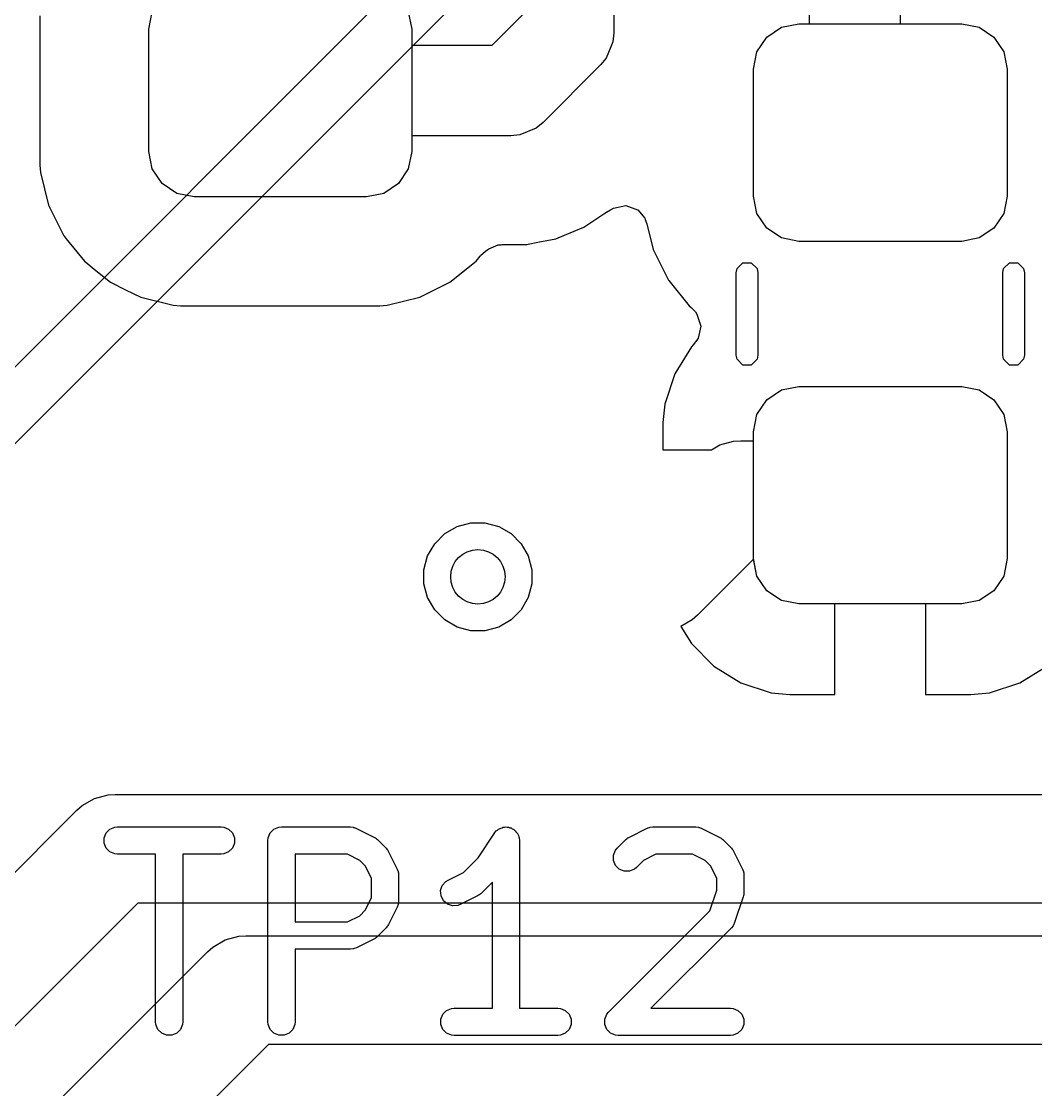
# Model space of a CAD drawing. Header units: inches. Extents: x 1.3 to 5.24, y -7.03 to -1.12.
# Drawn here: x 2.578 to 2.7983, y -3.694 to -3.4621 of the extents above; entities that cross this region are included whole.
import ezdxf

# ---------------------------------------------------------------- set-up
doc = ezdxf.new("R2010")
doc.units = ezdxf.units.IN
doc.header["$MEASUREMENT"] = 0
for name, color, linetype, true_color in [('B.Cu', 153, 'CONTINUOUS', 0x4d7fc4), ('F.Cu', 13, 'CONTINUOUS', 0xc83434), ('F.Mask', 201, 'CONTINUOUS', 0xd864ff), ('F.Paste', 253, 'CONTINUOUS', 0xb4a09a), ('F.Silkscreen', 41, 'CONTINUOUS', 0xf2eda1), ('In1.Cu', 91, 'CONTINUOUS', 0x7fc87f), ('In2.Cu', 33, 'CONTINUOUS', 0xce7d2c)]:
    doc.layers.add(name, color=color, linetype=linetype, true_color=true_color)

msp = doc.modelspace()

# ---------------------------------------------------------------- linework, layer by layer
at = {"layer": 'B.Cu'}
msp.add_circle((2.67717, -3.58268), 0.00591, dxfattribs=at)
at = {"layer": 'F.Cu', "linetype": 'CONTINUOUS'}
for p, q in [((2.70669, -3.34646), (2.70669, -3.46457)), ((2.74921, -3.4626), (2.74921, -3.42421)), ((2.7689, -3.42421), (2.7689, -3.4626)), ((2.58207, -3.46087), (2.58207, -3.49327)), ((2.60571, -3.46378), (2.60646, -3.46001)), ((2.66205, -3.46001), (2.6628, -3.46378)), ((2.68027, -3.46722), (2.68701, -3.46049)), ((2.74308, -3.46335), (2.74685, -3.4626)), ((2.74685, -3.4626), (2.74921, -3.4626)), ((2.7689, -3.4626), (2.78228, -3.4626)), ((2.78228, -3.4626), (2.78605, -3.46335)), ((2.60571, -3.49035), (2.60571, -3.46378)), ((2.6628, -3.46378), (2.6628, -3.46722)), ((2.70669, -3.46457), (2.7065, -3.46649)), ((2.73776, -3.46867), (2.73989, -3.46548)), ((2.73989, -3.46548), (2.74308, -3.46335)), ((2.78605, -3.46335), (2.78924, -3.46548)), ((2.78924, -3.46548), (2.79138, -3.46867)), ((2.6628, -3.46722), (2.68027, -3.46722)), ((2.70603, -3.46762), (2.70503, -3.47004)), ((2.7065, -3.46649), (2.70603, -3.46762)), ((2.70503, -3.47004), (2.70381, -3.47153)), ((2.73701, -3.47244), (2.73776, -3.46867)), ((2.79138, -3.46867), (2.79213, -3.47244)), ((2.70381, -3.47153), (2.69131, -3.48403)), ((2.73701, -3.5), (2.73701, -3.47244)), ((2.79213, -3.47244), (2.79213, -3.5)), ((2.69131, -3.48403), (2.68982, -3.48525)), ((2.68982, -3.48525), (2.68627, -3.48672)), ((2.68982, -3.48525), (2.68982, -3.48525)), ((2.68435, -3.48691), (2.6628, -3.48691)), ((2.6628, -3.48691), (2.6628, -3.49035)), ((2.68627, -3.48672), (2.68435, -3.48691)), ((2.60646, -3.49412), (2.60571, -3.49035)), ((2.6628, -3.49035), (2.66205, -3.49412)), ((2.58207, -3.49327), (2.58218, -3.4949)), ((2.58218, -3.4949), (2.58218, -3.4949)), ((2.58218, -3.4949), (2.58394, -3.50197)), ((2.60859, -3.49731), (2.60646, -3.49412)), ((2.66205, -3.49412), (2.65991, -3.49731)), ((2.61178, -3.49945), (2.60859, -3.49731)), ((2.65991, -3.49731), (2.65672, -3.49945)), ((2.61555, -3.5002), (2.61178, -3.49945)), ((2.65295, -3.5002), (2.61555, -3.5002)), ((2.65672, -3.49945), (2.65295, -3.5002)), ((2.73776, -3.50377), (2.73701, -3.5)), ((2.79213, -3.5), (2.79138, -3.50377)), ((2.58394, -3.50197), (2.58394, -3.50197)), ((2.58394, -3.50197), (2.58717, -3.50849)), ((2.70596, -3.50302), (2.7066, -3.50266)), ((2.7066, -3.50266), (2.70928, -3.50206)), ((2.70928, -3.50206), (2.71186, -3.503)), ((2.70021, -3.50674), (2.70477, -3.50369)), ((2.70477, -3.50369), (2.70511, -3.50348)), ((2.70511, -3.50348), (2.70596, -3.50302)), ((2.70596, -3.50302), (2.70596, -3.50302)), ((2.71186, -3.503), (2.71189, -3.50302)), ((2.71189, -3.50302), (2.71339, -3.50484)), ((2.71339, -3.50484), (2.7135, -3.50507)), ((2.73989, -3.50696), (2.73776, -3.50377)), ((2.79138, -3.50377), (2.78924, -3.50696)), ((2.69598, -3.50849), (2.70021, -3.50674)), ((2.7135, -3.50507), (2.71384, -3.506)), ((2.71384, -3.506), (2.71523, -3.51161)), ((2.74308, -3.50909), (2.73989, -3.50696)), ((2.78924, -3.50696), (2.78605, -3.50909)), ((2.58717, -3.50849), (2.58717, -3.50849)), ((2.58717, -3.50849), (2.58717, -3.50849)), ((2.58717, -3.50849), (2.58729, -3.50864)), ((2.58729, -3.50864), (2.5873, -3.50866)), ((2.5873, -3.50866), (2.58734, -3.5087)), ((2.58734, -3.5087), (2.58779, -3.50926)), ((2.58779, -3.50926), (2.59173, -3.51417)), ((2.69018, -3.51005), (2.69412, -3.50926)), ((2.69412, -3.50926), (2.69598, -3.50849)), ((2.74685, -3.50984), (2.74308, -3.50909)), ((2.78605, -3.50909), (2.78228, -3.50984)), ((2.67879, -3.51197), (2.6793, -3.51162)), ((2.6793, -3.51162), (2.67956, -3.51144)), ((2.67956, -3.51144), (2.68157, -3.51062)), ((2.68157, -3.51062), (2.68163, -3.51061)), ((2.68163, -3.51061), (2.68215, -3.51057)), ((2.68215, -3.51057), (2.68217, -3.51056)), ((2.68217, -3.51056), (2.68219, -3.51057)), ((2.68219, -3.51057), (2.68241, -3.51055)), ((2.68241, -3.51055), (2.68781, -3.51055)), ((2.68781, -3.51055), (2.68812, -3.51046)), ((2.68812, -3.51046), (2.69018, -3.51005)), ((2.71523, -3.51161), (2.71523, -3.51162)), ((2.71523, -3.51162), (2.71524, -3.51162)), ((2.71524, -3.51162), (2.71847, -3.51814)), ((2.78228, -3.50984), (2.74685, -3.50984)), ((2.59173, -3.51417), (2.59173, -3.51417)), ((2.59173, -3.51417), (2.59236, -3.51467)), ((2.67109, -3.51873), (2.67677, -3.51417)), ((2.67677, -3.51417), (2.67767, -3.51306)), ((2.67767, -3.51306), (2.67777, -3.51292)), ((2.67777, -3.51292), (2.67879, -3.51197)), ((2.59236, -3.51467), (2.59348, -3.51557)), ((2.59348, -3.51557), (2.59348, -3.51557)), ((2.59348, -3.51557), (2.59741, -3.51873)), ((2.59741, -3.51873), (2.59741, -3.51873)), ((2.59741, -3.51873), (2.60067, -3.52035)), ((2.66457, -3.52197), (2.67109, -3.51873)), ((2.71847, -3.51814), (2.71855, -3.51825)), ((2.71855, -3.51825), (2.71855, -3.51825)), ((2.71855, -3.51825), (2.71864, -3.51835)), ((2.71864, -3.51835), (2.72303, -3.52382)), ((2.60067, -3.52035), (2.60394, -3.52197)), ((2.60394, -3.52197), (2.611, -3.52373)), ((2.6575, -3.52373), (2.66457, -3.52197)), ((2.611, -3.52373), (2.611, -3.52373)), ((2.611, -3.52373), (2.611, -3.52373)), ((2.611, -3.52373), (2.61264, -3.52384)), ((2.61264, -3.52384), (2.61264, -3.52384)), ((2.61264, -3.52384), (2.65586, -3.52384)), ((2.65586, -3.52384), (2.6575, -3.52373)), ((2.65586, -3.52384), (2.65586, -3.52384)), ((2.72303, -3.52382), (2.72347, -3.52417)), ((2.72347, -3.52417), (2.72442, -3.52518)), ((2.72442, -3.52518), (2.72475, -3.52565)), ((2.72475, -3.52565), (2.72562, -3.52826)), ((2.72562, -3.52826), (2.72498, -3.53086)), ((2.72353, -3.53274), (2.71991, -3.53862)), ((2.72394, -3.53233), (2.72353, -3.53274)), ((2.72474, -3.53129), (2.72394, -3.53233)), ((2.72498, -3.53086), (2.72474, -3.53129)), ((2.71991, -3.53862), (2.71774, -3.54517)), ((2.71991, -3.53862), (2.71991, -3.53862)), ((2.73989, -3.54422), (2.74308, -3.54209)), ((2.74308, -3.54209), (2.74685, -3.54134)), ((2.74685, -3.54134), (2.78228, -3.54134)), ((2.78228, -3.54134), (2.78605, -3.54209)), ((2.78605, -3.54209), (2.78924, -3.54422)), ((2.73776, -3.54741), (2.73989, -3.54422)), ((2.78924, -3.54422), (2.79138, -3.54741)), ((2.71774, -3.54517), (2.71732, -3.54921)), ((2.71774, -3.54517), (2.71774, -3.54517)), ((2.73701, -3.55118), (2.73776, -3.54741)), ((2.79138, -3.54741), (2.79213, -3.55118)), ((2.71732, -3.54921), (2.71732, -3.54921)), ((2.71732, -3.54921), (2.71732, -3.55512)), ((2.73701, -3.55315), (2.73701, -3.55118)), ((2.79213, -3.55118), (2.79213, -3.57874)), ((2.72973, -3.55405), (2.73271, -3.55325)), ((2.73271, -3.55325), (2.73425, -3.55315)), ((2.73425, -3.55315), (2.73701, -3.55315)), ((2.71732, -3.55512), (2.72788, -3.55512)), ((2.72788, -3.55512), (2.72973, -3.55405)), ((2.73704, -3.57888), (2.72489, -3.59103)), ((2.73776, -3.58251), (2.73704, -3.57888)), ((2.79213, -3.57874), (2.79138, -3.58251)), ((2.73989, -3.5857), (2.73776, -3.58251)), ((2.79138, -3.58251), (2.78924, -3.5857)), ((2.74308, -3.58783), (2.73989, -3.5857)), ((2.78924, -3.5857), (2.78605, -3.58783)), ((2.74685, -3.58858), (2.74308, -3.58783)), ((2.78605, -3.58783), (2.78228, -3.58858)), ((2.75472, -3.58858), (2.74685, -3.58858)), ((2.75472, -3.60827), (2.75472, -3.58858)), ((2.78228, -3.58858), (2.77441, -3.58858)), ((2.77441, -3.58858), (2.77441, -3.60827)), ((2.72373, -3.59205), (2.72125, -3.59348)), ((2.72489, -3.59103), (2.72373, -3.59205)), ((2.72125, -3.59348), (2.72353, -3.59718)), ((2.72353, -3.59718), (2.72841, -3.60206)), ((2.72841, -3.60206), (2.73429, -3.60568)), ((2.79485, -3.60568), (2.80072, -3.60206)), ((2.73429, -3.60568), (2.73429, -3.60568)), ((2.73429, -3.60568), (2.74084, -3.60785)), ((2.7883, -3.60785), (2.79485, -3.60568)), ((2.79485, -3.60568), (2.79485, -3.60568)), ((2.74084, -3.60785), (2.74084, -3.60785)), ((2.74084, -3.60785), (2.74084, -3.60785)), ((2.74084, -3.60785), (2.74084, -3.60785)), ((2.74084, -3.60785), (2.74488, -3.60827)), ((2.74488, -3.60827), (2.75472, -3.60827)), ((2.75472, -3.60827), (2.75472, -3.60827)), ((2.77441, -3.60827), (2.78425, -3.60827)), ((2.78425, -3.60827), (2.7883, -3.60785)), ((2.78425, -3.60827), (2.78425, -3.60827)), ((2.78425, -3.60827), (2.78425, -3.60827))]:
    msp.add_line(p, q, dxfattribs=at)
at = {"layer": 'F.Cu'}
msp.add_circle((2.67717, -3.58268), 0.00591, dxfattribs=at)
at = {"layer": 'F.Mask', "linetype": 'CONTINUOUS'}
for p, q in [((2.60571, -3.46378), (2.60646, -3.46001)), ((2.66205, -3.46001), (2.6628, -3.46378)), ((2.74308, -3.46335), (2.74685, -3.4626)), ((2.74685, -3.4626), (2.78228, -3.4626)), ((2.78228, -3.4626), (2.78605, -3.46335)), ((2.60571, -3.49035), (2.60571, -3.46378)), ((2.6628, -3.46378), (2.6628, -3.49035)), ((2.73776, -3.46867), (2.73989, -3.46548)), ((2.73989, -3.46548), (2.74308, -3.46335)), ((2.78605, -3.46335), (2.78924, -3.46548)), ((2.78924, -3.46548), (2.79138, -3.46867)), ((2.73701, -3.47244), (2.73776, -3.46867)), ((2.79138, -3.46867), (2.79213, -3.47244)), ((2.73701, -3.5), (2.73701, -3.47244)), ((2.79213, -3.47244), (2.79213, -3.5)), ((2.60646, -3.49412), (2.60571, -3.49035)), ((2.6628, -3.49035), (2.66205, -3.49412)), ((2.60859, -3.49731), (2.60646, -3.49412)), ((2.66205, -3.49412), (2.65991, -3.49731)), ((2.61178, -3.49945), (2.60859, -3.49731)), ((2.65991, -3.49731), (2.65672, -3.49945)), ((2.61555, -3.5002), (2.61178, -3.49945)), ((2.65295, -3.5002), (2.61555, -3.5002)), ((2.65672, -3.49945), (2.65295, -3.5002)), ((2.73776, -3.50377), (2.73701, -3.5)), ((2.79213, -3.5), (2.79138, -3.50377)), ((2.73989, -3.50696), (2.73776, -3.50377)), ((2.79138, -3.50377), (2.78924, -3.50696)), ((2.74308, -3.50909), (2.73989, -3.50696)), ((2.78924, -3.50696), (2.78605, -3.50909)), ((2.74685, -3.50984), (2.74308, -3.50909)), ((2.78605, -3.50909), (2.78228, -3.50984)), ((2.78228, -3.50984), (2.74685, -3.50984)), ((2.73989, -3.54422), (2.74308, -3.54209)), ((2.74308, -3.54209), (2.74685, -3.54134)), ((2.74685, -3.54134), (2.78228, -3.54134)), ((2.78228, -3.54134), (2.78605, -3.54209)), ((2.78605, -3.54209), (2.78924, -3.54422)), ((2.73776, -3.54741), (2.73989, -3.54422)), ((2.78924, -3.54422), (2.79138, -3.54741)), ((2.73701, -3.55118), (2.73776, -3.54741)), ((2.79138, -3.54741), (2.79213, -3.55118)), ((2.73701, -3.57874), (2.73701, -3.55118)), ((2.79213, -3.55118), (2.79213, -3.57874)), ((2.73776, -3.58251), (2.73701, -3.57874)), ((2.79213, -3.57874), (2.79138, -3.58251)), ((2.73989, -3.5857), (2.73776, -3.58251)), ((2.79138, -3.58251), (2.78924, -3.5857)), ((2.74308, -3.58783), (2.73989, -3.5857)), ((2.78924, -3.5857), (2.78605, -3.58783)), ((2.74685, -3.58858), (2.74308, -3.58783)), ((2.78605, -3.58783), (2.78228, -3.58858)), ((2.78228, -3.58858), (2.74685, -3.58858))]:
    msp.add_line(p, q, dxfattribs=at)
at = {"layer": 'F.Paste', "linetype": 'CONTINUOUS'}
for p, q in [((2.60571, -3.46378), (2.60646, -3.46001)), ((2.66205, -3.46001), (2.6628, -3.46378)), ((2.74308, -3.46335), (2.74685, -3.4626)), ((2.74685, -3.4626), (2.78228, -3.4626)), ((2.78228, -3.4626), (2.78605, -3.46335)), ((2.60571, -3.49035), (2.60571, -3.46378)), ((2.6628, -3.46378), (2.6628, -3.49035)), ((2.73776, -3.46867), (2.73989, -3.46548)), ((2.73989, -3.46548), (2.74308, -3.46335)), ((2.78605, -3.46335), (2.78924, -3.46548)), ((2.78924, -3.46548), (2.79138, -3.46867)), ((2.73701, -3.47244), (2.73776, -3.46867)), ((2.79138, -3.46867), (2.79213, -3.47244)), ((2.73701, -3.5), (2.73701, -3.47244)), ((2.79213, -3.47244), (2.79213, -3.5)), ((2.60646, -3.49412), (2.60571, -3.49035)), ((2.6628, -3.49035), (2.66205, -3.49412)), ((2.60859, -3.49731), (2.60646, -3.49412)), ((2.66205, -3.49412), (2.65991, -3.49731)), ((2.61178, -3.49945), (2.60859, -3.49731)), ((2.65991, -3.49731), (2.65672, -3.49945)), ((2.61555, -3.5002), (2.61178, -3.49945)), ((2.65295, -3.5002), (2.61555, -3.5002)), ((2.65672, -3.49945), (2.65295, -3.5002)), ((2.73776, -3.50377), (2.73701, -3.5)), ((2.79213, -3.5), (2.79138, -3.50377)), ((2.73989, -3.50696), (2.73776, -3.50377)), ((2.79138, -3.50377), (2.78924, -3.50696)), ((2.74308, -3.50909), (2.73989, -3.50696)), ((2.78924, -3.50696), (2.78605, -3.50909)), ((2.74685, -3.50984), (2.74308, -3.50909)), ((2.78605, -3.50909), (2.78228, -3.50984)), ((2.78228, -3.50984), (2.74685, -3.50984)), ((2.73989, -3.54422), (2.74308, -3.54209)), ((2.74308, -3.54209), (2.74685, -3.54134)), ((2.74685, -3.54134), (2.78228, -3.54134)), ((2.78228, -3.54134), (2.78605, -3.54209)), ((2.78605, -3.54209), (2.78924, -3.54422)), ((2.73776, -3.54741), (2.73989, -3.54422)), ((2.78924, -3.54422), (2.79138, -3.54741)), ((2.73701, -3.55118), (2.73776, -3.54741)), ((2.79138, -3.54741), (2.79213, -3.55118)), ((2.73701, -3.57874), (2.73701, -3.55118)), ((2.79213, -3.55118), (2.79213, -3.57874)), ((2.73776, -3.58251), (2.73701, -3.57874)), ((2.79213, -3.57874), (2.79138, -3.58251)), ((2.73989, -3.5857), (2.73776, -3.58251)), ((2.79138, -3.58251), (2.78924, -3.5857)), ((2.74308, -3.58783), (2.73989, -3.5857)), ((2.78924, -3.5857), (2.78605, -3.58783)), ((2.74685, -3.58858), (2.74308, -3.58783)), ((2.78605, -3.58783), (2.78228, -3.58858)), ((2.78228, -3.58858), (2.74685, -3.58858))]:
    msp.add_line(p, q, dxfattribs=at)
at = {"layer": 'F.Silkscreen', "linetype": 'CONTINUOUS'}
for p, q in [((2.73327, -3.51665), (2.73345, -3.51575)), ((2.73345, -3.51575), (2.73473, -3.51447)), ((2.73473, -3.51447), (2.73653, -3.51447)), ((2.73653, -3.51447), (2.73781, -3.51575)), ((2.73781, -3.51575), (2.73799, -3.51665)), ((2.79114, -3.51665), (2.79132, -3.51575)), ((2.79132, -3.51575), (2.7926, -3.51447)), ((2.7926, -3.51447), (2.79441, -3.51447)), ((2.79441, -3.51447), (2.79569, -3.51575)), ((2.79569, -3.51575), (2.79587, -3.51665)), ((2.73327, -3.53453), (2.73327, -3.51665)), ((2.73799, -3.51665), (2.73799, -3.53453)), ((2.79114, -3.53453), (2.79114, -3.51665)), ((2.79587, -3.51665), (2.79587, -3.53453)), ((2.73345, -3.53543), (2.73327, -3.53453)), ((2.73799, -3.53453), (2.73781, -3.53543)), ((2.79132, -3.53543), (2.79114, -3.53453)), ((2.79587, -3.53453), (2.79569, -3.53543)), ((2.73473, -3.53671), (2.73345, -3.53543)), ((2.73653, -3.53671), (2.73473, -3.53671)), ((2.73781, -3.53543), (2.73653, -3.53671)), ((2.7926, -3.53671), (2.79132, -3.53543)), ((2.79441, -3.53671), (2.7926, -3.53671)), ((2.79569, -3.53543), (2.79441, -3.53671)), ((2.59725, -3.6375), (2.59832, -3.63706)), ((2.59832, -3.63706), (2.59889, -3.637)), ((2.59889, -3.637), (2.62139, -3.637)), ((2.62139, -3.637), (2.62197, -3.63706)), ((2.62197, -3.63706), (2.62303, -3.6375)), ((2.63287, -3.6375), (2.63394, -3.63706)), ((2.63394, -3.63706), (2.63451, -3.637)), ((2.63451, -3.637), (2.64951, -3.637)), ((2.64951, -3.637), (2.65009, -3.63706)), ((2.65009, -3.63706), (2.65019, -3.6371)), ((2.65019, -3.6371), (2.65029, -3.63711)), ((2.65029, -3.63711), (2.65083, -3.63731)), ((2.68189, -3.63739), (2.68213, -3.63723)), ((2.68213, -3.63723), (2.68241, -3.63717)), ((2.68241, -3.63717), (2.68268, -3.63706)), ((2.68268, -3.63706), (2.68297, -3.63706)), ((2.68297, -3.63706), (2.68326, -3.637)), ((2.68326, -3.637), (2.68354, -3.63706)), ((2.68354, -3.63706), (2.68383, -3.63706)), ((2.68383, -3.63706), (2.6841, -3.63717)), ((2.6841, -3.63717), (2.68439, -3.63722)), ((2.68439, -3.63722), (2.68463, -3.63739)), ((2.71381, -3.63731), (2.71435, -3.63711)), ((2.71435, -3.63711), (2.71446, -3.6371)), ((2.71446, -3.6371), (2.71455, -3.63706)), ((2.71455, -3.63706), (2.71513, -3.637)), ((2.71513, -3.637), (2.7245, -3.637)), ((2.7245, -3.637), (2.72508, -3.63706)), ((2.72508, -3.63706), (2.72518, -3.6371)), ((2.72518, -3.6371), (2.72528, -3.63711)), ((2.72528, -3.63711), (2.72582, -3.63731)), ((2.596, -3.63938), (2.59644, -3.63831)), ((2.596, -3.64053), (2.596, -3.63938)), ((2.59644, -3.63831), (2.59725, -3.6375)), ((2.62303, -3.6375), (2.62385, -3.63831)), ((2.62385, -3.63831), (2.62429, -3.63938)), ((2.62429, -3.63938), (2.62429, -3.64053)), ((2.63156, -3.63995), (2.63162, -3.63938)), ((2.63162, -3.63938), (2.63206, -3.63831)), ((2.63206, -3.63831), (2.63287, -3.6375)), ((2.65083, -3.63731), (2.65458, -3.63919)), ((2.65458, -3.63919), (2.65483, -3.63934)), ((2.65483, -3.63934), (2.6549, -3.63937)), ((2.6549, -3.63937), (2.65498, -3.63944)), ((2.65498, -3.63944), (2.65507, -3.6395)), ((2.65507, -3.6395), (2.65512, -3.63955)), ((2.67721, -3.6437), (2.6808, -3.63832)), ((2.6808, -3.63832), (2.6808, -3.63831)), ((2.6808, -3.63831), (2.6808, -3.63831)), ((2.6808, -3.63831), (2.68081, -3.63831)), ((2.68081, -3.63831), (2.68117, -3.63787)), ((2.68117, -3.63787), (2.68141, -3.63771)), ((2.68141, -3.63771), (2.68162, -3.6375)), ((2.68162, -3.6375), (2.68189, -3.63739)), ((2.68463, -3.63739), (2.6849, -3.6375)), ((2.6849, -3.6375), (2.6851, -3.6377)), ((2.6851, -3.6377), (2.68534, -3.63786)), ((2.68534, -3.63786), (2.68551, -3.63811)), ((2.68551, -3.63811), (2.68571, -3.63831)), ((2.68571, -3.63831), (2.68582, -3.63858)), ((2.68582, -3.63858), (2.68599, -3.63882)), ((2.68599, -3.63882), (2.68604, -3.63911)), ((2.68604, -3.63911), (2.68615, -3.63938)), ((2.68615, -3.63938), (2.68621, -3.63995)), ((2.70952, -3.63955), (2.70957, -3.6395)), ((2.70957, -3.6395), (2.70966, -3.63944)), ((2.70966, -3.63944), (2.70974, -3.63937)), ((2.70974, -3.63937), (2.70981, -3.63934)), ((2.70981, -3.63934), (2.71006, -3.63919)), ((2.71006, -3.63919), (2.71381, -3.63731)), ((2.72582, -3.63731), (2.72957, -3.63919)), ((2.72957, -3.63919), (2.72982, -3.63934)), ((2.72982, -3.63934), (2.72989, -3.63937)), ((2.72989, -3.63937), (2.72997, -3.63944)), ((2.72997, -3.63944), (2.73006, -3.6395)), ((2.73006, -3.6395), (2.73011, -3.63955)), ((2.59644, -3.64159), (2.596, -3.64053)), ((2.59725, -3.64241), (2.59644, -3.64159)), ((2.62385, -3.64159), (2.62303, -3.64241)), ((2.62429, -3.64053), (2.62385, -3.64159)), ((2.63156, -3.67932), (2.63156, -3.63995)), ((2.65512, -3.63955), (2.65535, -3.63974)), ((2.65535, -3.63974), (2.65722, -3.64162)), ((2.65722, -3.64162), (2.65741, -3.64184)), ((2.65741, -3.64184), (2.65747, -3.64189)), ((2.68621, -3.63995), (2.68621, -3.63995)), ((2.68621, -3.63995), (2.68621, -3.63995)), ((2.68621, -3.63995), (2.68621, -3.63995)), ((2.68621, -3.63995), (2.68621, -3.67637)), ((2.70705, -3.64206), (2.70742, -3.64162)), ((2.70742, -3.64162), (2.70929, -3.63974)), ((2.70929, -3.63974), (2.70952, -3.63955)), ((2.73011, -3.63955), (2.73034, -3.63974)), ((2.73034, -3.63974), (2.73222, -3.64162)), ((2.73222, -3.64162), (2.7324, -3.64184)), ((2.7324, -3.64184), (2.73246, -3.64189)), ((2.59832, -3.64285), (2.59725, -3.64241)), ((2.59889, -3.64291), (2.59832, -3.64285)), ((2.60719, -3.64291), (2.59889, -3.64291)), ((2.60719, -3.67932), (2.60719, -3.64291)), ((2.62139, -3.64291), (2.6131, -3.64291)), ((2.6131, -3.64291), (2.6131, -3.67932)), ((2.62197, -3.64285), (2.62139, -3.64291)), ((2.62303, -3.64241), (2.62197, -3.64285)), ((2.64882, -3.64291), (2.63747, -3.64291)), ((2.63747, -3.64291), (2.63747, -3.65762)), ((2.65151, -3.64425), (2.64882, -3.64291)), ((2.65747, -3.64189), (2.65753, -3.64198)), ((2.65753, -3.64198), (2.65759, -3.64206)), ((2.65759, -3.64206), (2.65762, -3.64213)), ((2.65762, -3.64213), (2.65778, -3.64238)), ((2.65778, -3.64238), (2.65965, -3.64613)), ((2.67401, -3.6469), (2.67721, -3.6437)), ((2.70661, -3.64313), (2.70705, -3.64206)), ((2.70661, -3.64428), (2.70661, -3.64313)), ((2.71583, -3.64291), (2.71313, -3.64425)), ((2.72381, -3.64291), (2.71583, -3.64291)), ((2.7265, -3.64425), (2.72381, -3.64291)), ((2.73246, -3.64189), (2.73252, -3.64198)), ((2.73252, -3.64198), (2.73258, -3.64206)), ((2.73258, -3.64206), (2.73261, -3.64213)), ((2.73261, -3.64213), (2.73277, -3.64238)), ((2.73277, -3.64238), (2.73464, -3.64613)), ((2.65271, -3.64545), (2.65151, -3.64425)), ((2.65406, -3.64815), (2.65271, -3.64545)), ((2.65965, -3.64613), (2.65986, -3.64667)), ((2.70705, -3.64534), (2.70661, -3.64428)), ((2.70786, -3.64616), (2.70705, -3.64534)), ((2.70893, -3.6466), (2.70786, -3.64616)), ((2.71115, -3.64616), (2.71008, -3.6466)), ((2.71159, -3.64579), (2.71115, -3.64616)), ((2.71313, -3.64425), (2.71159, -3.64579)), ((2.7277, -3.64545), (2.7265, -3.64425)), ((2.72905, -3.64815), (2.7277, -3.64545)), ((2.73464, -3.64613), (2.73485, -3.64667)), ((2.65406, -3.65238), (2.65406, -3.64815)), ((2.65986, -3.64667), (2.65987, -3.64678)), ((2.65987, -3.64678), (2.65991, -3.64688)), ((2.65991, -3.64688), (2.65996, -3.64745)), ((2.65996, -3.64745), (2.65996, -3.65308)), ((2.6702, -3.64887), (2.67069, -3.64856)), ((2.67069, -3.64856), (2.67401, -3.6469)), ((2.71008, -3.6466), (2.70893, -3.6466)), ((2.72905, -3.65072), (2.72905, -3.64815)), ((2.73485, -3.64667), (2.73486, -3.64678)), ((2.73486, -3.64678), (2.7349, -3.64688)), ((2.7349, -3.64688), (2.73495, -3.64745)), ((2.73495, -3.64745), (2.73495, -3.6512)), ((2.66908, -3.65083), (2.66944, -3.64974)), ((2.66916, -3.65198), (2.66908, -3.65083)), ((2.66944, -3.64974), (2.6702, -3.64887)), ((2.68031, -3.64896), (2.67785, -3.65142)), ((2.68031, -3.67637), (2.68031, -3.64896)), ((2.72755, -3.65523), (2.72905, -3.65072)), ((2.65271, -3.65508), (2.65406, -3.65238)), ((2.65996, -3.65308), (2.65991, -3.65365)), ((2.66968, -3.65301), (2.66916, -3.65198)), ((2.67055, -3.65377), (2.66968, -3.65301)), ((2.67708, -3.65197), (2.67333, -3.65384)), ((2.67733, -3.65181), (2.67708, -3.65197)), ((2.6774, -3.65178), (2.67733, -3.65181)), ((2.67748, -3.65172), (2.6774, -3.65178)), ((2.67757, -3.65166), (2.67748, -3.65172)), ((2.67762, -3.6516), (2.67757, -3.65166)), ((2.67785, -3.65142), (2.67762, -3.6516)), ((2.7348, -3.65214), (2.73293, -3.65776)), ((2.73487, -3.65185), (2.7348, -3.65214)), ((2.7349, -3.65178), (2.73487, -3.65185)), ((2.73491, -3.65167), (2.7349, -3.65178)), ((2.73493, -3.65157), (2.73491, -3.65167)), ((2.73495, -3.6512), (2.73493, -3.65149)), ((2.73493, -3.65149), (2.73493, -3.65157)), ((2.65151, -3.65627), (2.65271, -3.65508)), ((2.65965, -3.6544), (2.65778, -3.65815)), ((2.65986, -3.65386), (2.65965, -3.6544)), ((2.65987, -3.65375), (2.65986, -3.65386)), ((2.65991, -3.65365), (2.65987, -3.65375)), ((2.67164, -3.65413), (2.67055, -3.65377)), ((2.67279, -3.65405), (2.67164, -3.65413)), ((2.67333, -3.65384), (2.67279, -3.65405)), ((2.70554, -3.67724), (2.72755, -3.65523)), ((2.63747, -3.65762), (2.64882, -3.65762)), ((2.64882, -3.65762), (2.65151, -3.65627)), ((2.73293, -3.65776), (2.73269, -3.65829)), ((2.65722, -3.65891), (2.65535, -3.66079)), ((2.65741, -3.65869), (2.65722, -3.65891)), ((2.65747, -3.65864), (2.65741, -3.65869)), ((2.65753, -3.65855), (2.65747, -3.65864)), ((2.65759, -3.65847), (2.65753, -3.65855)), ((2.65762, -3.65839), (2.65759, -3.65847)), ((2.65778, -3.65815), (2.65762, -3.65839)), ((2.73222, -3.65891), (2.71476, -3.67637)), ((2.73258, -3.65847), (2.73222, -3.65891)), ((2.73262, -3.65837), (2.73258, -3.65847)), ((2.73269, -3.65829), (2.73262, -3.65837)), ((2.65458, -3.66134), (2.65083, -3.66322)), ((2.65483, -3.66119), (2.65458, -3.66134)), ((2.6549, -3.66116), (2.65483, -3.66119)), ((2.65498, -3.66109), (2.6549, -3.66116)), ((2.65507, -3.66103), (2.65498, -3.66109)), ((2.65512, -3.66097), (2.65507, -3.66103)), ((2.65535, -3.66079), (2.65512, -3.66097)), ((2.64951, -3.66353), (2.63747, -3.66353)), ((2.63747, -3.66353), (2.63747, -3.67932)), ((2.65009, -3.66347), (2.64951, -3.66353)), ((2.65019, -3.66343), (2.65009, -3.66347)), ((2.65029, -3.66342), (2.65019, -3.66343)), ((2.65083, -3.66322), (2.65029, -3.66342)), ((2.67037, -3.67687), (2.67143, -3.67643)), ((2.67143, -3.67643), (2.67201, -3.67637)), ((2.67201, -3.67637), (2.68031, -3.67637)), ((2.68621, -3.67637), (2.69451, -3.67637)), ((2.69451, -3.67637), (2.69508, -3.67643)), ((2.69508, -3.67643), (2.69615, -3.67687)), ((2.71476, -3.67637), (2.732, -3.67637)), ((2.732, -3.67637), (2.73258, -3.67643)), ((2.73258, -3.67643), (2.73364, -3.67687)), ((2.66911, -3.67875), (2.66955, -3.67768)), ((2.66911, -3.6799), (2.66911, -3.67875)), ((2.66955, -3.67768), (2.67037, -3.67687)), ((2.69615, -3.67687), (2.69696, -3.67768)), ((2.69696, -3.67768), (2.6974, -3.67875)), ((2.6974, -3.67875), (2.6974, -3.6799)), ((2.70473, -3.67875), (2.70518, -3.67768)), ((2.70473, -3.6799), (2.70473, -3.67875)), ((2.70518, -3.67768), (2.70554, -3.67724)), ((2.73364, -3.67687), (2.73446, -3.67768)), ((2.73446, -3.67768), (2.7349, -3.67875)), ((2.7349, -3.67875), (2.7349, -3.6799)), ((2.60725, -3.6799), (2.60719, -3.67932)), ((2.60769, -3.68096), (2.60725, -3.6799)), ((2.6085, -3.68178), (2.60769, -3.68096)), ((2.6126, -3.68096), (2.61178, -3.68178)), ((2.61304, -3.6799), (2.6126, -3.68096)), ((2.6131, -3.67932), (2.61304, -3.6799)), ((2.63162, -3.6799), (2.63156, -3.67932)), ((2.63206, -3.68096), (2.63162, -3.6799)), ((2.63287, -3.68178), (2.63206, -3.68096)), ((2.63697, -3.68096), (2.63615, -3.68178)), ((2.63741, -3.6799), (2.63697, -3.68096)), ((2.63747, -3.67932), (2.63741, -3.6799)), ((2.66955, -3.68096), (2.66911, -3.6799)), ((2.67037, -3.68178), (2.66955, -3.68096)), ((2.69696, -3.68096), (2.69615, -3.68178)), ((2.6974, -3.6799), (2.69696, -3.68096)), ((2.70518, -3.68096), (2.70473, -3.6799)), ((2.70599, -3.68178), (2.70518, -3.68096)), ((2.73446, -3.68096), (2.73364, -3.68178)), ((2.7349, -3.6799), (2.73446, -3.68096)), ((2.60957, -3.68222), (2.6085, -3.68178)), ((2.61072, -3.68222), (2.60957, -3.68222)), ((2.61178, -3.68178), (2.61072, -3.68222)), ((2.63394, -3.68222), (2.63287, -3.68178)), ((2.63509, -3.68222), (2.63394, -3.68222)), ((2.63615, -3.68178), (2.63509, -3.68222)), ((2.67143, -3.68222), (2.67037, -3.68178)), ((2.67201, -3.68228), (2.67143, -3.68222)), ((2.69451, -3.68228), (2.67201, -3.68228)), ((2.69508, -3.68222), (2.69451, -3.68228)), ((2.69615, -3.68178), (2.69508, -3.68222)), ((2.70705, -3.68222), (2.70599, -3.68178)), ((2.70763, -3.68228), (2.70705, -3.68222)), ((2.732, -3.68228), (2.70763, -3.68228)), ((2.73258, -3.68222), (2.732, -3.68228)), ((2.73364, -3.68178), (2.73258, -3.68222))]:
    msp.add_line(p, q, dxfattribs=at)
at = {"layer": 'In1.Cu', "linetype": 'CONTINUOUS'}
for p, q in [((2.66998, -3.57331), (2.67265, -3.57177)), ((2.67265, -3.57177), (2.67562, -3.57097)), ((2.67562, -3.57097), (2.67871, -3.57097)), ((2.67871, -3.57097), (2.68169, -3.57177)), ((2.68169, -3.57177), (2.68436, -3.57331)), ((2.6678, -3.57549), (2.66998, -3.57331)), ((2.68436, -3.57331), (2.68654, -3.57549)), ((2.66625, -3.57816), (2.6678, -3.57549)), ((2.68654, -3.57549), (2.68808, -3.57816)), ((2.66546, -3.58114), (2.66625, -3.57816)), ((2.68808, -3.57816), (2.68888, -3.58114)), ((2.66546, -3.58422), (2.66546, -3.58114)), ((2.68888, -3.58114), (2.68888, -3.58422)), ((2.66625, -3.5872), (2.66546, -3.58422)), ((2.68888, -3.58422), (2.68808, -3.5872)), ((2.6678, -3.58987), (2.66625, -3.5872)), ((2.68808, -3.5872), (2.68654, -3.58987)), ((2.66998, -3.59205), (2.6678, -3.58987)), ((2.68654, -3.58987), (2.68436, -3.59205)), ((2.67265, -3.59359), (2.66998, -3.59205)), ((2.68436, -3.59205), (2.68169, -3.59359)), ((2.67562, -3.59439), (2.67265, -3.59359)), ((2.67871, -3.59439), (2.67562, -3.59439)), ((2.68169, -3.59359), (2.67871, -3.59439))]:
    msp.add_line(p, q, dxfattribs=at)
at = {"layer": 'In1.Cu'}
msp.add_circle((2.67717, -3.58268), 0.00591, dxfattribs=at)
at = {"layer": 'In2.Cu', "linetype": 'CONTINUOUS'}
for p, q in [((2.48329, -3.63041), (2.85015, -3.26354)), ((2.85678, -3.27362), (2.49164, -3.63876)), ((2.66998, -3.57331), (2.67265, -3.57177)), ((2.67265, -3.57177), (2.67562, -3.57097)), ((2.67562, -3.57097), (2.67871, -3.57097)), ((2.67871, -3.57097), (2.68169, -3.57177)), ((2.68169, -3.57177), (2.68436, -3.57331)), ((2.6678, -3.57549), (2.66998, -3.57331)), ((2.68436, -3.57331), (2.68654, -3.57549)), ((2.66625, -3.57816), (2.6678, -3.57549)), ((2.68654, -3.57549), (2.68808, -3.57816)), ((2.66546, -3.58114), (2.66625, -3.57816)), ((2.68808, -3.57816), (2.68888, -3.58114)), ((2.66546, -3.58422), (2.66546, -3.58114)), ((2.68888, -3.58114), (2.68888, -3.58422)), ((2.66625, -3.5872), (2.66546, -3.58422)), ((2.68888, -3.58422), (2.68808, -3.5872)), ((2.6678, -3.58987), (2.66625, -3.5872)), ((2.68808, -3.5872), (2.68654, -3.58987)), ((2.66998, -3.59205), (2.6678, -3.58987)), ((2.68654, -3.58987), (2.68436, -3.59205)), ((2.67265, -3.59359), (2.66998, -3.59205)), ((2.68436, -3.59205), (2.68169, -3.59359)), ((2.67562, -3.59439), (2.67265, -3.59359)), ((2.67871, -3.59439), (2.67562, -3.59439)), ((2.68169, -3.59359), (2.67871, -3.59439)), ((2.59391, -3.63082), (2.59688, -3.63002)), ((2.59688, -3.63002), (2.59843, -3.62992)), ((2.59843, -3.62992), (2.96755, -3.62992)), ((2.59007, -3.63338), (2.59124, -3.63236)), ((2.59124, -3.63236), (2.59391, -3.63082)), ((2.48527, -3.73819), (2.59007, -3.63338)), ((2.60332, -3.65354), (2.49851, -3.75835)), ((2.97244, -3.65354), (2.60332, -3.65354)), ((2.61958, -3.66307), (2.62225, -3.66153)), ((2.62225, -3.66153), (2.62523, -3.66073)), ((2.62523, -3.66073), (2.62677, -3.66063)), ((2.62677, -3.66063), (2.98516, -3.66063)), ((2.45228, -3.83023), (2.61842, -3.66409)), ((2.61842, -3.66409), (2.61958, -3.66307)), ((2.63166, -3.68425), (2.47244, -3.84347)), ((2.98516, -3.68425), (2.63166, -3.68425))]:
    msp.add_line(p, q, dxfattribs=at)
at = {"layer": 'In2.Cu'}
msp.add_circle((2.67717, -3.58268), 0.00591, dxfattribs=at)

doc.saveas('drawing.dxf')
